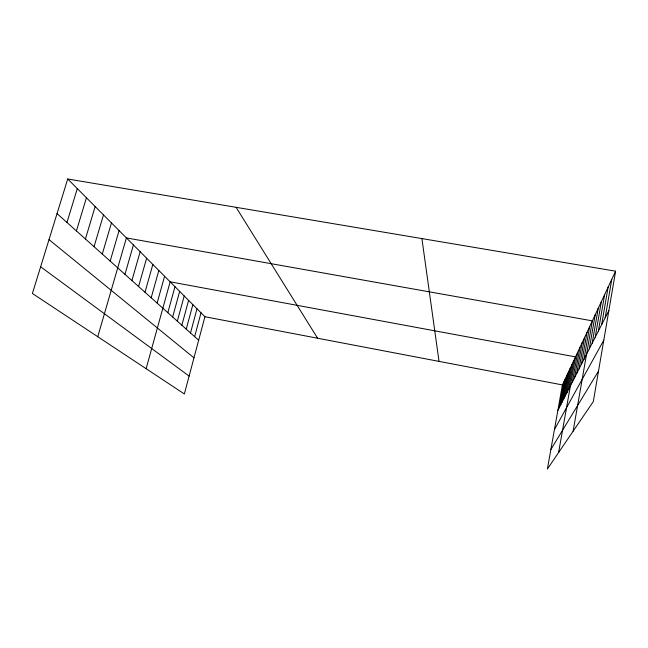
<?xml version="1.0" encoding="UTF-8"?>
<svg xmlns="http://www.w3.org/2000/svg" width="648" height="648" viewBox="0 0 648 648"><rect width="100%" height="100%" fill="white"/><g stroke="black" fill="none" stroke-linecap="round" stroke-linejoin="round"><path stroke-width="0.97" d="M615.6 271.18L593.309 401.574L547.382 469.014L562.415 384.92L615.6 271.18L67.716 178.986L32.4 293.495L184.356 393.976L204.914 316.734L67.716 178.986M598.339 331.16L604.649 294.605M601.668 324.632L608.108 287.202M605.175 317.763L611.753 279.401M573.115 431.22L592.369 320.865L126.409 237.913L97.759 336.709M589.283 348.899L595.22 314.758M592.159 343.27L598.217 308.367M595.172 337.365L601.352 301.652M574.533 377.8L579.847 347.644M576.728 373.491L582.139 342.735M579.029 368.996L584.537 337.616M581.418 364.298L587.031 332.278M583.921 359.397L589.64 326.697M562.164 402.027L566.935 375.265M563.703 399.014L568.539 371.831M565.291 395.904L570.2 368.283M566.927 392.688L571.909 364.613M568.628 389.359L573.691 360.815M558.608 452.531L575.521 356.886L170.149 281.823L146.124 368.696M572.419 381.931L577.643 352.358M559.24 407.754L563.873 381.802M560.682 404.935L565.38 378.586M194.643 336.652L201.01 312.822M190.512 332.951L197 308.788M181.861 325.215L188.6 300.356M186.251 329.144L192.861 304.633M177.333 321.165L184.202 295.942M172.66 316.985L179.666 291.381M167.832 312.676L174.984 286.683M157.124 303.094L164.592 276.251M151.178 297.78L158.825 270.467M145.006 292.256L152.839 264.457M138.591 286.521L146.618 258.212M131.917 280.552L140.154 251.716M124.959 274.339L133.415 244.952M110.168 261.104L119.094 230.566M102.287 254.056L111.464 222.904M94.049 246.686L103.494 214.901M85.431 238.982L95.159 206.534M76.415 230.923L86.435 197.778M66.963 222.466L77.298 188.609M557.847 410.484L608.877 310.514M554.421 429.624L603.815 340.135M550.865 449.526L598.517 371.093M204.914 316.734L562.415 384.92M40.638 266.79L189.119 376.091M49.013 239.63L193.979 357.826M57.04 213.597L198.661 340.241M236.083 207.32L317.601 338.224M421.905 238.586L439.028 361.39"/></g></svg>
